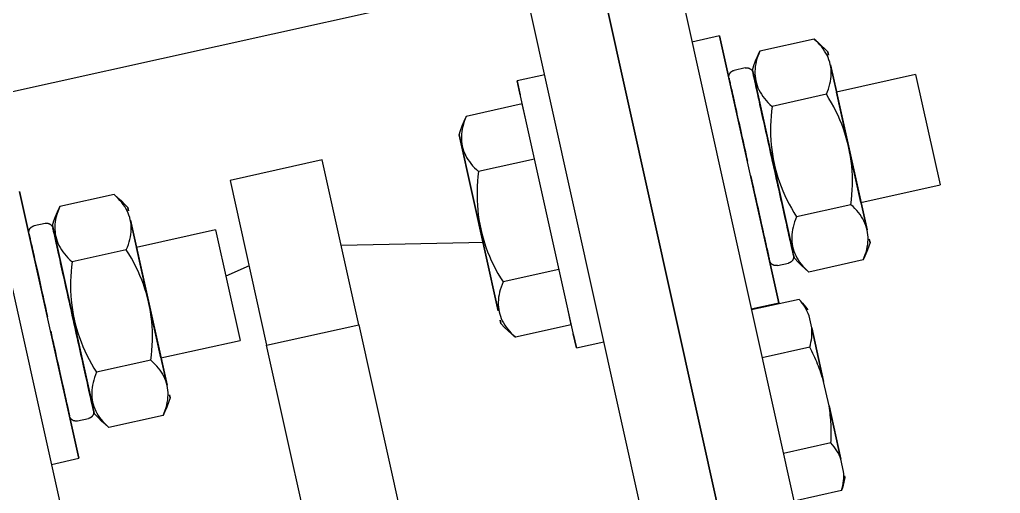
# Model space of a CAD drawing. Header units: millimetres. Extents: x -1534340 to 1713810, y -1348191 to 1114081.
# Drawn here: x 1303558.6 to 1303662.6, y -651431.5 to -651381.2 of the extents above; entities that cross this region are included whole.
import ezdxf

# ---------------------------------------------------------------- set-up
doc = ezdxf.new("R2010")
doc.units = ezdxf.units.MM
doc.header["$LTSCALE"] = 100
for name, color, linetype in [('ccu12-Manh', 8, 'Continuous'), ('KT-Kich thuoc', 9, 'Continuous'), ('SPE-MEP-Electric', 46, 'Continuous'), ('Xref_ST_MBDV Cot vach 30.7.2022$0$Xref_ST_MBDV Cot vach 30.7.2022|Xref_ST_MBDV Cot vach 30.7.2022|Xref_ST_MBDV Cot vach 30.7.2022|Xref_ST_MBDV Cot vach 30.7.2022|A-WALL-PATT', 251, 'Continuous')]:
    doc.layers.add(name, color=color, linetype=linetype)

# ---------------------------------------------------------------- blocks, each defined once
blk = doc.blocks.new('Xref_ST_MBDV Cot vach 30.7.2022$0$Tuong Vay01-flat-1')
at = {"layer": 'Xref_ST_MBDV Cot vach 30.7.2022$0$Xref_ST_MBDV Cot vach 30.7.2022|Xref_ST_MBDV Cot vach 30.7.2022|Xref_ST_MBDV Cot vach 30.7.2022|Xref_ST_MBDV Cot vach 30.7.2022|A-WALL-PATT'}
h = blk.add_hatch(dxfattribs=at)
h.set_pattern_fill('ACET-2D-VATLIEU04', color=256, scale=50, pattern_type=2)
h.set_pattern_definition([(50, (-11139561.84, -1407213.45), (-225.902474, 189.5546825), [37.5, -412.5]), (355, (-11139561.84, -1407213.45), (32.127212, 367.215716), [30, -330]), (100.4514, (-11139531.95, -1407216.06), (-341.231527, -62.944187), [31.870095, -350.571056]), (46.1842, (-11139561.84, -1407113.45), (-319.180497, 306.252097), [56.25, -618.75]), (96.6356, (-11139517.37, -1407120.34), (-516.995922, -60.144022), [47.805144, -525.8565]), (351.1842, (-11139561.84, -1407113.45), (84.740774, 546.39543), [45, -495]), (21, (-11139511.84, -1407138.45), (-105.680822, 275.3079534), [37.5, -412.5]), (326, (-11139511.84, -1407138.45), (206.128805, 305.59852), [30, -330]), (71.4514, (-11139486.97, -1407155.22), (-328.963765, 110.380101), [31.870095, -350.571056]), (37.5, (-11139561.84, -1407213.45), (-78.1345294, 101.8269012), [0, -326, 0, -335, 0, -331.25]), (7.5, (-11139561.84, -1407213.45), (-23.2793464, 176.824191), [0, -191, 0, -318.5, 0, -126.25]), (327.5, (-11139673.34, -1407213.45), (71.9444175, 112.9301145), [0, -125, 0, -390, 0, -517.5000003]), (317.5, (-11139723.34, -1407213.45), (158.0205496, 172.449169), [0, -162.5, 0, -259, 0, -367.5]), (45, (-11139561.84, -1407213.45), (-150.260191, 150.260191), []), (45, (-11139561.84, -1407152.2), (-150.260191, 150.260191), [])])
h.paths.add_polyline_path([(-82665.42, -118500.01), (-81837.42, -121132.03), (-80902.72, -123728.08), (-79862.88, -126283.84), (-78719.64, -128795.04), (-77474.9, -131257.52), (-76130.73, -133667.15), (-74689.38, -136019.95), (-73153.23, -138311.98), (-71524.86, -140539.43), (-69806.97, -142698.6), (-68002.42, -144785.88), (-66114.21, -146797.8), (-64145.5, -148731.01), (-62099.55, -150582.3), (-59979.78, -152348.57), (-57789.72, -154026.89), (-55533, -155614.47), (-53213.4, -157108.65), (-50834.77, -158506.95), (-48401.07, -159807.05), (-45916.36, -161006.78), (-43384.77, -162104.14), (-40810.51, -163097.3), (-38197.89, -163984.61), (-35551.23, -164764.6), (-32874.96, -165435.95), (-30173.53, -165997.57), (-27451.45, -166448.5), (-24701.85, -166789.32), (-4396.73, -168938.26), (36420.02, -167648.22), (41836.49, -160718.64), (12445.39, -24367.66), (8472.91, -9248.97), (-4718.71, -5521.4), (-10557.46, -9946.82), (-34021.19, -27848.25), (-39776.65, -32008.57), (-41248.86, -35293.77), (-45787.32, -38574.38), (-49368.49, -38942), (-57644.19, -44924.07), (-59844.65, -46601.45), (-61968.93, -48362.3), (-64019.6, -50208.35), (-65993.25, -52136.53), (-67886.59, -54143.62), (-69696.47, -56226.28), (-71419.87, -58381.05), (-73053.94, -60604.33), (-74595.93, -62892.43), (-76043.3, -65241.53), (-77393.62, -67647.73), (-78644.64, -70107.01), (-79794.3, -72615.29), (-80840.66, -75168.38), (-81782, -77762.03), (-82616.74, -80391.93), (-83343.48, -83053.69), (-83961.03, -85742.89), (-84468.35, -88455.04), (-84864.6, -91185.63), (-85149.11, -93930.12), (-85321.41, -96683.6), (-85381.3, -99529.51), (-85328.5, -102200.84), (-85163.21, -104955.39), (-84885.7, -107700.59), (-84496.43, -110432.19), (-83996.05, -113145.63), (-83385.37, -115836.4)], flags=16)
h.paths.add_polyline_path([(-83625.46, -118780.63), (-82785.21, -121451.59), (-81836.68, -124086.04), (-80781.46, -126679.6), (-79621.31, -129227.95), (-78358.15, -131726.85), (-76994.1, -134172.14), (-75531.43, -136559.73), (-73972.56, -138885.67), (-72320.1, -141146.07), (-70576.8, -143337.18), (-68745.55, -145455.33), (-66829.42, -147497.01), (-64831.58, -149458.82), (-62755.37, -151337.49), (-60604.25, -153129.89), (-58381.78, -154833.04), (-56091.69, -156444.1), (-53737.77, -157960.38), (-51323.96, -159379.37), (-48854.26, -160698.7), (-46332.79, -161916.18), (-43763.75, -163029.77), (-41151.42, -164037.62), (-38500.15, -164938.06), (-35814.34, -165729.58), (-33098.48, -166410.87), (-30357.09, -166980.79), (-27594.73, -167438.39), (-24815.99, -167782.83), (-4433.74, -169939.93), (36919.56, -168632.94), (42912.69, -160965.6), (13418.23, -24135.12), (9294.84, -8442.07), (-4925.94, -4423.69), (-11162.76, -9150.82), (-34617.48, -27045.38), (-40579.63, -31355.1), (-42051.84, -34640.3), (-46155.98, -37606.97), (-49737.15, -37974.59), (-58240.31, -44121.08), (-60467.12, -45818.54), (-62622.82, -47605.44), (-64703.82, -49478.79), (-66706.66, -51435.49), (-68628.01, -53472.27), (-70464.67, -55585.74), (-72213.56, -57772.38), (-73871.8, -60028.55), (-75436.6, -62350.49), (-76905.37, -64734.35), (-78275.67, -67176.14), (-79545.2, -69671.8), (-80711.86, -72217.17), (-81773.71, -74808.03), (-82728.97, -77440.05), (-83576.05, -80108.85), (-84313.55, -82809.98), (-84940.23, -85538.96), (-85455.06, -88291.23), (-85857.17, -91062.22), (-86145.89, -93847.3), (-86320.76, -96641.84), (-86381.51, -99528.87), (-86327.91, -102240.68), (-86160.19, -105035.66), (-85878.58, -107821.47), (-85483.55, -110593.48), (-84975.76, -113347.05), (-84356.06, -116077.62)])
blk = doc.blocks.new('A$C3D120D72')
for p, q in [((-462.44, 343.62), (-462.42, 2221.96)), ((-454.42, 2221.96), (-454.44, 343.62)), ((-454.42, 1931.96), (-454.42, 2031.96)), ((-446.42, 2031.96), (-446.42, 1931.96)), ((-386.42, 2031.96), (-386.42, 1931.96)), ((-421.42, 1964.06), (-421.42, 1999.86)), ((-411.42, 1999.86), (-411.42, 1964.06)), ((-467.59, 1992.35), (-462.42, 1992.35)), ((-468.24, 1990.89), (-468.24, 1991.05)), ((-468.24, 1991.05), (-468.24, 1990.89)), ((-468.24, 1990.41), (-468.24, 1989.09)), ((-468.24, 1989.09), (-468.24, 1983.28)), ((-468.24, 1983.28), (-468.24, 1989.09)), ((-467.59, 1987.15), (-462.42, 1987.15)), ((-468.24, 1983.28), (-468.24, 1980.64)), ((-468.24, 1980.64), (-468.24, 1974.82)), ((-468.24, 1974.82), (-468.24, 1980.64)), ((-467.59, 1976.76), (-462.42, 1976.76)), ((-468.24, 1974.82), (-468.24, 1973.5)), ((-467.59, 1971.57), (-462.42, 1971.57)), ((-462.42, 1971.46), (-465.42, 1971.46)), ((-465.42, 1967.21), (-465.42, 1971.46)), ((-465.42, 1971.46), (-465.42, 1942.46)), ((-462.42, 1971.46), (-465.42, 1971.46)), ((-465.42, 1967.21), (-465.42, 1971.46)), ((-465.42, 1971.46), (-465.42, 1967.21)), ((-443.42, 1971.46), (-446.42, 1971.46)), ((-443.42, 1971.46), (-446.42, 1971.46)), ((-443.42, 1969.93), (-443.42, 1971.46)), ((-443.42, 1971.46), (-443.42, 1942.46)), ((-443.42, 1969.93), (-443.42, 1971.46)), ((-443.42, 1971.46), (-443.42, 1969.93)), ((-386.42, 1971.46), (-389.39, 1971.46)), ((-389.39, 1967.21), (-389.39, 1971.46)), ((-389.39, 1971.46), (-389.39, 1942.46)), ((-386.42, 1971.46), (-389.39, 1971.46)), ((-389.39, 1967.21), (-389.39, 1971.46)), ((-389.39, 1971.46), (-389.39, 1967.21)), ((-475.13, 1968.96), (-469.23, 1968.96)), ((-443.42, 1968.96), (-437.35, 1968.96)), ((-443.42, 1968.96), (-443.42, 1967.21)), ((-399.09, 1968.95), (-393.2, 1968.95)), ((-476.24, 1967.31), (-475.98, 1967.75)), ((-400.21, 1967.31), (-399.94, 1967.75)), ((-476.24, 1966.95), (-476.24, 1967.31)), ((-476.24, 1967.31), (-476.24, 1966.95)), ((-476.24, 1966.95), (-476.24, 1967.31)), ((-476.24, 1967.31), (-476.24, 1966.95)), ((-468.08, 1967.25), (-468.04, 1967.16)), ((-468.04, 1967.16), (-468.04, 1966.82)), ((-468.04, 1966.82), (-468.04, 1967.16)), ((-468.04, 1967.16), (-468.04, 1966.82)), ((-468.04, 1966.82), (-468.04, 1967.16)), ((-466.12, 1967.56), (-467.34, 1967.56)), ((-436.2, 1967.24), (-436.17, 1967.19)), ((-436.17, 1967.19), (-436.17, 1966.85)), ((-436.17, 1966.85), (-436.17, 1967.19)), ((-436.17, 1967.19), (-436.17, 1966.85)), ((-436.17, 1966.85), (-436.17, 1967.19)), ((-400.21, 1966.95), (-400.21, 1967.31)), ((-400.21, 1967.31), (-400.21, 1966.95)), ((-400.21, 1966.95), (-400.21, 1967.31)), ((-400.21, 1967.31), (-400.21, 1966.95)), ((-392.05, 1967.24), (-392, 1967.16)), ((-392, 1967.16), (-392, 1966.82)), ((-392, 1966.82), (-392, 1967.16)), ((-392, 1967.16), (-392, 1966.82)), ((-392, 1966.82), (-392, 1967.16)), ((-390.09, 1967.56), (-391.31, 1967.56)), ((-476.24, 1948), (-476.24, 1965.92)), ((-476.24, 1965.92), (-476.24, 1963.01)), ((-476.24, 1963.01), (-476.24, 1965.92)), ((-476.24, 1965.92), (-476.24, 1963.01)), ((-468.04, 1965.8), (-468.04, 1946.75)), ((-468.04, 1946.75), (-468.04, 1965.8)), ((-468.04, 1965.8), (-468.04, 1946.75)), ((-468.04, 1946.75), (-468.04, 1965.8)), ((-436.17, 1965.82), (-436.17, 1946.72)), ((-436.17, 1946.72), (-436.17, 1965.82)), ((-436.17, 1965.82), (-436.17, 1946.72)), ((-436.17, 1946.72), (-436.17, 1965.82)), ((-400.21, 1948), (-400.21, 1965.92)), ((-400.21, 1965.92), (-400.21, 1963.01)), ((-400.21, 1963.01), (-400.21, 1965.92)), ((-400.21, 1965.92), (-400.21, 1963.01)), ((-392, 1965.8), (-392, 1946.75)), ((-392, 1946.75), (-392, 1965.8)), ((-392, 1965.8), (-392, 1946.75)), ((-392, 1946.75), (-392, 1965.8)), ((-421.42, 1964.06), (-421.42, 1946.16)), ((-411.42, 1964.06), (-421.42, 1964.06)), ((-411.42, 1946.16), (-411.42, 1964.06)), ((-476.22, 1962.96), (-484.82, 1962.96)), ((-484.82, 1950.96), (-484.82, 1962.96)), ((-476.22, 1962.96), (-476.22, 1950.96)), ((-475.13, 1962.96), (-469.23, 1962.96)), ((-443.42, 1962.96), (-437.35, 1962.96)), ((-400.19, 1962.96), (-408.79, 1962.96)), ((-408.79, 1950.96), (-408.79, 1962.96)), ((-400.19, 1962.96), (-400.19, 1950.96)), ((-399.09, 1962.96), (-393.2, 1962.96)), ((-436.37, 1958.45), (-421.42, 1955.46)), ((-411.42, 1955.46), (-408.79, 1955.98)), ((-484.82, 1950.96), (-476.22, 1950.96)), ((-475.13, 1950.96), (-469.23, 1950.96)), ((-443.42, 1950.96), (-437.35, 1950.96)), ((-408.79, 1950.96), (-400.19, 1950.96)), ((-399.09, 1950.96), (-393.2, 1950.96)), ((-476.24, 1950.91), (-476.24, 1948)), ((-476.24, 1948), (-476.24, 1950.91)), ((-476.24, 1950.91), (-476.24, 1948)), ((-400.21, 1950.91), (-400.21, 1948)), ((-400.21, 1948), (-400.21, 1950.91)), ((-400.21, 1950.91), (-400.21, 1948)), ((-476.24, 1946.61), (-476.24, 1946.96)), ((-476.24, 1946.96), (-476.24, 1946.61)), ((-476.24, 1946.61), (-476.24, 1946.96)), ((-476.24, 1946.96), (-476.24, 1946.61)), ((-400.21, 1946.61), (-400.21, 1946.96)), ((-400.21, 1946.96), (-400.21, 1946.61)), ((-400.21, 1946.61), (-400.21, 1946.96)), ((-400.21, 1946.96), (-400.21, 1946.61)), ((-468.04, 1946.75), (-468.3, 1946.31)), ((-467.34, 1946.36), (-466.12, 1946.36)), ((-465.42, 1942.46), (-465.42, 1946.7)), ((-465.42, 1942.46), (-465.42, 1946.7)), ((-465.42, 1946.7), (-465.42, 1942.46)), ((-443.42, 1946.7), (-443.42, 1944.96)), ((-436.17, 1946.72), (-436.43, 1946.28)), ((-421.42, 1946.16), (-411.42, 1946.16)), ((-392, 1946.75), (-392.26, 1946.3)), ((-391.31, 1946.36), (-390.09, 1946.36)), ((-389.39, 1942.46), (-389.39, 1946.7)), ((-389.39, 1942.46), (-389.39, 1946.7)), ((-389.39, 1946.7), (-389.39, 1942.46)), ((-475.13, 1944.96), (-469.23, 1944.96)), ((-443.42, 1944.96), (-437.35, 1944.96)), ((-399.09, 1944.96), (-393.2, 1944.96)), ((-443.42, 1942.46), (-443.42, 1943.98)), ((-443.42, 1942.46), (-443.42, 1943.98)), ((-443.42, 1943.98), (-443.42, 1942.46)), ((-465.42, 1942.46), (-462.42, 1942.46)), ((-465.42, 1942.46), (-462.42, 1942.46)), ((-446.42, 1942.46), (-443.42, 1942.46)), ((-446.42, 1942.46), (-443.42, 1942.46)), ((-386.42, 1931.96), (-446.42, 1931.96))]:
    blk.add_line(p, q)
at = {"flags": 128}
for points in [[(-468.24, 1991.05), (-468.03, 1991.52), (-467.79, 1991.98), (-467.59, 1992.35)], [(-467.59, 1971.57), (-467.84, 1972.02), (-468.07, 1972.48), (-468.24, 1972.86)], [(-476.24, 1967.31), (-475.98, 1967.75), (-475.7, 1968.18), (-475.4, 1968.6), (-475.13, 1968.96)], [(-469.23, 1968.96), (-468.92, 1968.55), (-468.62, 1968.12), (-468.34, 1967.69), (-468.08, 1967.25), (-468.04, 1967.16)], [(-437.35, 1968.96), (-437.04, 1968.55), (-436.74, 1968.12), (-436.46, 1967.69), (-436.2, 1967.24), (-436.17, 1967.19)], [(-400.21, 1967.31), (-399.94, 1967.75), (-399.66, 1968.18), (-399.36, 1968.6), (-399.09, 1968.95)], [(-393.2, 1968.95), (-392.89, 1968.54), (-392.59, 1968.12), (-392.31, 1967.69), (-392.05, 1967.24), (-392, 1967.16)], [(-468.02, 1966.88), (-468.02, 1966.9), (-468.02, 1966.93), (-468.02, 1966.96), (-468.02, 1966.98), (-468.01, 1967.01), (-468, 1967.04), (-468, 1967.06), (-467.99, 1967.09), (-467.98, 1967.12), (-467.97, 1967.14), (-467.96, 1967.17), (-467.95, 1967.19), (-467.93, 1967.21), (-467.92, 1967.24), (-467.91, 1967.26), (-467.89, 1967.28), (-467.87, 1967.3), (-467.86, 1967.33), (-467.84, 1967.35), (-467.82, 1967.37), (-467.8, 1967.38), (-467.78, 1967.4), (-467.76, 1967.42), (-467.73, 1967.43), (-467.71, 1967.45), (-467.69, 1967.46), (-467.66, 1967.48), (-467.64, 1967.49), (-467.61, 1967.5), (-467.59, 1967.51), (-467.56, 1967.52), (-467.54, 1967.53), (-467.51, 1967.54), (-467.48, 1967.54), (-467.46, 1967.55), (-467.43, 1967.55), (-467.4, 1967.56), (-467.38, 1967.56), (-467.35, 1967.56), (-467.34, 1967.56)], [(-468.02, 1966.96), (-468.02, 1966.98), (-468.01, 1967.01), (-468, 1967.04), (-468, 1967.06), (-467.99, 1967.09), (-467.98, 1967.12), (-467.97, 1967.14), (-467.96, 1967.17), (-467.95, 1967.19), (-467.93, 1967.21), (-467.92, 1967.24), (-467.91, 1967.26), (-467.89, 1967.28), (-467.87, 1967.3), (-467.86, 1967.33), (-467.84, 1967.35), (-467.82, 1967.37), (-467.8, 1967.38), (-467.78, 1967.4), (-467.76, 1967.42), (-467.73, 1967.43), (-467.71, 1967.45), (-467.69, 1967.46), (-467.66, 1967.48), (-467.64, 1967.49), (-467.61, 1967.5), (-467.59, 1967.51), (-467.56, 1967.52), (-467.54, 1967.53), (-467.51, 1967.54), (-467.48, 1967.54), (-467.46, 1967.55), (-467.43, 1967.55), (-467.4, 1967.56)], [(-468.02, 1966.88), (-468.02, 1966.87), (-468.02, 1966.84), (-468.02, 1966.8), (-468.02, 1966.75), (-468.02, 1966.68), (-468.02, 1966.59), (-468.02, 1966.49), (-468.02, 1966.37), (-468.02, 1966.24), (-468.02, 1966.09), (-468.02, 1965.93), (-468.02, 1965.76), (-468.02, 1965.56), (-468.02, 1965.36), (-468.02, 1965.14), (-468.02, 1964.91), (-468.02, 1964.67), (-468.02, 1964.41), (-468.02, 1964.15), (-468.02, 1963.87), (-468.02, 1963.58), (-468.02, 1963.28), (-468.02, 1962.97), (-468.02, 1962.65), (-468.02, 1962.32), (-468.02, 1961.98), (-468.02, 1961.63), (-468.02, 1961.28), (-468.02, 1960.92), (-468.02, 1960.55), (-468.02, 1960.18), (-468.02, 1959.8), (-468.02, 1959.42), (-468.02, 1959.03), (-468.02, 1958.64), (-468.02, 1958.25), (-468.02, 1957.86), (-468.02, 1957.46), (-468.02, 1957.07), (-468.02, 1956.67), (-468.02, 1956.27), (-468.02, 1955.88), (-468.02, 1955.48), (-468.02, 1955.09), (-468.02, 1954.7), (-468.02, 1954.32), (-468.02, 1953.94), (-468.02, 1953.56), (-468.02, 1953.19), (-468.02, 1952.83), (-468.02, 1952.47), (-468.02, 1952.12), (-468.02, 1951.78), (-468.02, 1951.45), (-468.02, 1951.12), (-468.02, 1950.81), (-468.02, 1950.5), (-468.02, 1950.2), (-468.02, 1949.92), (-468.02, 1949.64), (-468.02, 1949.38), (-468.02, 1949.13), (-468.02, 1948.9), (-468.02, 1948.67), (-468.02, 1948.46), (-468.02, 1948.26), (-468.02, 1948.08), (-468.02, 1947.91), (-468.02, 1947.75), (-468.02, 1947.61), (-468.02, 1947.49), (-468.02, 1947.38), (-468.02, 1947.28), (-468.02, 1947.2), (-468.02, 1947.14), (-468.02, 1947.09), (-468.02, 1947.06), (-468.02, 1947.04)], [(-468.02, 1958.82), (-468.02, 1959.21), (-468.02, 1959.6), (-468.02, 1959.98), (-468.02, 1960.35), (-468.02, 1960.72), (-468.02, 1961.09), (-468.02, 1961.44), (-468.02, 1961.79), (-468.02, 1962.14), (-468.02, 1962.47), (-468.02, 1962.79), (-468.02, 1963.11), (-468.02, 1963.42), (-468.02, 1963.71), (-468.02, 1964), (-468.02, 1964.27), (-468.02, 1964.53), (-468.02, 1964.78), (-468.02, 1965.02), (-468.02, 1965.25), (-468.02, 1965.46), (-468.02, 1965.65), (-468.02, 1965.84), (-468.02, 1966.01), (-468.02, 1966.16), (-468.02, 1966.3), (-468.02, 1966.43), (-468.02, 1966.54), (-468.02, 1966.63), (-468.02, 1966.71), (-468.02, 1966.78), (-468.02, 1966.82), (-468.02, 1966.86), (-468.02, 1966.87)], [(-466.12, 1967.56), (-466.09, 1967.56), (-466.07, 1967.56), (-466.04, 1967.55), (-466.01, 1967.55), (-465.98, 1967.54), (-465.96, 1967.54), (-465.93, 1967.53), (-465.9, 1967.52), (-465.88, 1967.51), (-465.85, 1967.5), (-465.83, 1967.49), (-465.8, 1967.48), (-465.78, 1967.47), (-465.75, 1967.45), (-465.73, 1967.44), (-465.71, 1967.42), (-465.68, 1967.4), (-465.66, 1967.38), (-465.64, 1967.37), (-465.62, 1967.35), (-465.6, 1967.33), (-465.58, 1967.3), (-465.57, 1967.28), (-465.55, 1967.26), (-465.54, 1967.24), (-465.52, 1967.21), (-465.51, 1967.19), (-465.49, 1967.16), (-465.48, 1967.14), (-465.47, 1967.11), (-465.46, 1967.09), (-465.45, 1967.06), (-465.45, 1967.03), (-465.44, 1967.01), (-465.43, 1966.98), (-465.43, 1966.95), (-465.43, 1966.92), (-465.43, 1966.9), (-465.42, 1966.87)], [(-465.88, 1967.51), (-465.85, 1967.5), (-465.83, 1967.49), (-465.8, 1967.48), (-465.78, 1967.47), (-465.75, 1967.45), (-465.73, 1967.44), (-465.71, 1967.42), (-465.68, 1967.4), (-465.66, 1967.38), (-465.64, 1967.37), (-465.62, 1967.35), (-465.6, 1967.33), (-465.58, 1967.3), (-465.57, 1967.28), (-465.55, 1967.26), (-465.54, 1967.24), (-465.52, 1967.21), (-465.51, 1967.19), (-465.49, 1967.16), (-465.48, 1967.14)], [(-465.42, 1957.64), (-465.42, 1958.04), (-465.42, 1958.43), (-465.42, 1958.82), (-465.42, 1959.21), (-465.42, 1959.59), (-465.42, 1959.97), (-465.42, 1960.35), (-465.42, 1960.72), (-465.42, 1961.08), (-465.42, 1961.44), (-465.42, 1961.78), (-465.42, 1962.13), (-465.42, 1962.46), (-465.42, 1962.79), (-465.42, 1963.1), (-465.42, 1963.41), (-465.42, 1963.7), (-465.42, 1963.99), (-465.42, 1964.26), (-465.42, 1964.52), (-465.42, 1964.77), (-465.42, 1965.01), (-465.42, 1965.23), (-465.42, 1965.44), (-465.42, 1965.64), (-465.42, 1965.82), (-465.42, 1965.99), (-465.42, 1966.15), (-465.42, 1966.29), (-465.42, 1966.41), (-465.42, 1966.52), (-465.42, 1966.62), (-465.42, 1966.7), (-465.42, 1966.76), (-465.42, 1966.81), (-465.42, 1966.84), (-465.42, 1966.86)], [(-391.99, 1966.88), (-391.99, 1966.9), (-391.99, 1966.93), (-391.99, 1966.96), (-391.98, 1966.98), (-391.98, 1967.01), (-391.97, 1967.04), (-391.96, 1967.06), (-391.96, 1967.09), (-391.95, 1967.12), (-391.94, 1967.14), (-391.93, 1967.17), (-391.91, 1967.19), (-391.9, 1967.21), (-391.89, 1967.24), (-391.87, 1967.26), (-391.86, 1967.28), (-391.84, 1967.3), (-391.82, 1967.33), (-391.8, 1967.35), (-391.78, 1967.36), (-391.76, 1967.38), (-391.74, 1967.4), (-391.72, 1967.42), (-391.7, 1967.43), (-391.68, 1967.45), (-391.65, 1967.46), (-391.63, 1967.48), (-391.61, 1967.49), (-391.58, 1967.5), (-391.56, 1967.51), (-391.53, 1967.52), (-391.5, 1967.53), (-391.48, 1967.54), (-391.45, 1967.54), (-391.42, 1967.55), (-391.4, 1967.55), (-391.37, 1967.55), (-391.34, 1967.56), (-391.32, 1967.56), (-391.31, 1967.56)], [(-391.99, 1966.96), (-391.98, 1966.98), (-391.98, 1967.01), (-391.97, 1967.04), (-391.96, 1967.06), (-391.96, 1967.09), (-391.95, 1967.12), (-391.94, 1967.14), (-391.93, 1967.17), (-391.91, 1967.19), (-391.9, 1967.21), (-391.89, 1967.24), (-391.87, 1967.26), (-391.86, 1967.28), (-391.84, 1967.3), (-391.82, 1967.33), (-391.8, 1967.35), (-391.78, 1967.36), (-391.76, 1967.38), (-391.74, 1967.4), (-391.72, 1967.42), (-391.7, 1967.43), (-391.68, 1967.45), (-391.65, 1967.46), (-391.63, 1967.48), (-391.61, 1967.49), (-391.58, 1967.5), (-391.56, 1967.51), (-391.53, 1967.52), (-391.5, 1967.53), (-391.48, 1967.54), (-391.45, 1967.54), (-391.42, 1967.55), (-391.4, 1967.55), (-391.37, 1967.55)], [(-391.99, 1966.88), (-391.99, 1966.87), (-391.99, 1966.84), (-391.99, 1966.8), (-391.99, 1966.75), (-391.99, 1966.68), (-391.99, 1966.59), (-391.99, 1966.49), (-391.99, 1966.37), (-391.99, 1966.24), (-391.99, 1966.09), (-391.99, 1965.93), (-391.99, 1965.75), (-391.99, 1965.56), (-391.99, 1965.36), (-391.99, 1965.14), (-391.99, 1964.91), (-391.99, 1964.67), (-391.99, 1964.41), (-391.99, 1964.15), (-391.99, 1963.87), (-391.99, 1963.58), (-391.99, 1963.28), (-391.99, 1962.97), (-391.99, 1962.65), (-391.99, 1962.32), (-391.99, 1961.98), (-391.99, 1961.63), (-391.99, 1961.28), (-391.99, 1960.92), (-391.99, 1960.55), (-391.99, 1960.18), (-391.99, 1959.8), (-391.99, 1959.42), (-391.99, 1959.03), (-391.99, 1958.64), (-391.99, 1958.25), (-391.99, 1957.86), (-391.99, 1957.46), (-391.99, 1957.06), (-391.99, 1956.67), (-391.99, 1956.27), (-391.99, 1955.88), (-391.99, 1955.48), (-391.99, 1955.09), (-391.99, 1954.7), (-391.99, 1954.32), (-391.99, 1953.94), (-391.99, 1953.56), (-391.99, 1953.19), (-391.99, 1952.83), (-391.99, 1952.47), (-391.99, 1952.12), (-391.99, 1951.78), (-391.99, 1951.45), (-391.99, 1951.12), (-391.99, 1950.8), (-391.99, 1950.5), (-391.99, 1950.2), (-391.99, 1949.92), (-391.99, 1949.64), (-391.99, 1949.38), (-391.99, 1949.13), (-391.99, 1948.89), (-391.99, 1948.67), (-391.99, 1948.46), (-391.99, 1948.26), (-391.99, 1948.08), (-391.99, 1947.91), (-391.99, 1947.75), (-391.99, 1947.61), (-391.99, 1947.49), (-391.99, 1947.38), (-391.99, 1947.28), (-391.99, 1947.2), (-391.99, 1947.14), (-391.99, 1947.09), (-391.99, 1947.06), (-391.99, 1947.04)], [(-391.99, 1958.82), (-391.99, 1959.21), (-391.99, 1959.6), (-391.99, 1959.98), (-391.99, 1960.35), (-391.99, 1960.72), (-391.99, 1961.08), (-391.99, 1961.44), (-391.99, 1961.79), (-391.99, 1962.13), (-391.99, 1962.47), (-391.99, 1962.79), (-391.99, 1963.11), (-391.99, 1963.42), (-391.99, 1963.71), (-391.99, 1964), (-391.99, 1964.27), (-391.99, 1964.53), (-391.99, 1964.78), (-391.99, 1965.02), (-391.99, 1965.24), (-391.99, 1965.46), (-391.99, 1965.65), (-391.99, 1965.84), (-391.99, 1966.01), (-391.99, 1966.16), (-391.99, 1966.3), (-391.99, 1966.43), (-391.99, 1966.54), (-391.99, 1966.63), (-391.99, 1966.71), (-391.99, 1966.78), (-391.99, 1966.82), (-391.99, 1966.86), (-391.99, 1966.87)], [(-390.09, 1967.56), (-390.06, 1967.56), (-390.03, 1967.56), (-390.01, 1967.55), (-389.98, 1967.55), (-389.95, 1967.54), (-389.92, 1967.54), (-389.9, 1967.53), (-389.87, 1967.52), (-389.84, 1967.51), (-389.82, 1967.5), (-389.79, 1967.49), (-389.77, 1967.48), (-389.74, 1967.47), (-389.72, 1967.45), (-389.7, 1967.44), (-389.67, 1967.42), (-389.65, 1967.4), (-389.63, 1967.38), (-389.61, 1967.37), (-389.59, 1967.35), (-389.57, 1967.33), (-389.55, 1967.3), (-389.53, 1967.28), (-389.52, 1967.26), (-389.5, 1967.24), (-389.49, 1967.21), (-389.47, 1967.19), (-389.46, 1967.16), (-389.45, 1967.14), (-389.44, 1967.11), (-389.43, 1967.09), (-389.42, 1967.06), (-389.41, 1967.03), (-389.41, 1967.01), (-389.4, 1966.98), (-389.4, 1966.95), (-389.39, 1966.92), (-389.39, 1966.89), (-389.39, 1966.87)], [(-389.84, 1967.51), (-389.82, 1967.5), (-389.79, 1967.49), (-389.77, 1967.48), (-389.74, 1967.47), (-389.72, 1967.45), (-389.7, 1967.44), (-389.67, 1967.42), (-389.65, 1967.4), (-389.63, 1967.38), (-389.61, 1967.37), (-389.59, 1967.35), (-389.57, 1967.33), (-389.55, 1967.3), (-389.53, 1967.28), (-389.52, 1967.26), (-389.5, 1967.24), (-389.49, 1967.21), (-389.47, 1967.19), (-389.46, 1967.16), (-389.45, 1967.14)], [(-389.39, 1957.64), (-389.39, 1958.04), (-389.39, 1958.43), (-389.39, 1958.82), (-389.39, 1959.21), (-389.39, 1959.59), (-389.39, 1959.97), (-389.39, 1960.35), (-389.39, 1960.71), (-389.39, 1961.08), (-389.39, 1961.43), (-389.39, 1961.78), (-389.39, 1962.13), (-389.39, 1962.46), (-389.39, 1962.78), (-389.39, 1963.1), (-389.39, 1963.41), (-389.39, 1963.7), (-389.39, 1963.99), (-389.39, 1964.26), (-389.39, 1964.52), (-389.39, 1964.77), (-389.39, 1965.01), (-389.39, 1965.23), (-389.39, 1965.44), (-389.39, 1965.64), (-389.39, 1965.82), (-389.39, 1965.99), (-389.39, 1966.15), (-389.39, 1966.29), (-389.39, 1966.41), (-389.39, 1966.52), (-389.39, 1966.62), (-389.39, 1966.7), (-389.39, 1966.76), (-389.39, 1966.81), (-389.39, 1966.84), (-389.39, 1966.86)], [(-468.02, 1965.93), (-468.02, 1965.76), (-468.02, 1965.56), (-468.02, 1965.36), (-468.02, 1965.14), (-468.02, 1964.91), (-468.02, 1964.67), (-468.02, 1964.41), (-468.02, 1964.15), (-468.02, 1963.87), (-468.02, 1963.58), (-468.02, 1963.28), (-468.02, 1962.97), (-468.02, 1962.65), (-468.02, 1962.32), (-468.02, 1961.98), (-468.02, 1961.63), (-468.02, 1961.28), (-468.02, 1960.92), (-468.02, 1960.55), (-468.02, 1960.18), (-468.02, 1959.8), (-468.02, 1959.42), (-468.02, 1959.03)], [(-468.02, 1958.82), (-468.02, 1959.21), (-468.02, 1959.6), (-468.02, 1959.98), (-468.02, 1960.35), (-468.02, 1960.72), (-468.02, 1961.09), (-468.02, 1961.44), (-468.02, 1961.79), (-468.02, 1962.14), (-468.02, 1962.47), (-468.02, 1962.79), (-468.02, 1963.11), (-468.02, 1963.42), (-468.02, 1963.71), (-468.02, 1964), (-468.02, 1964.27), (-468.02, 1964.53), (-468.02, 1964.78), (-468.02, 1965.02), (-468.02, 1965.25), (-468.02, 1965.46), (-468.02, 1965.65), (-468.02, 1965.84)], [(-391.99, 1965.93), (-391.99, 1965.75), (-391.99, 1965.56), (-391.99, 1965.36), (-391.99, 1965.14), (-391.99, 1964.91), (-391.99, 1964.67), (-391.99, 1964.41), (-391.99, 1964.15), (-391.99, 1963.87), (-391.99, 1963.58), (-391.99, 1963.28), (-391.99, 1962.97), (-391.99, 1962.65), (-391.99, 1962.32), (-391.99, 1961.98), (-391.99, 1961.63), (-391.99, 1961.28), (-391.99, 1960.92), (-391.99, 1960.55), (-391.99, 1960.18), (-391.99, 1959.8), (-391.99, 1959.42), (-391.99, 1959.03)], [(-391.99, 1958.82), (-391.99, 1959.21), (-391.99, 1959.6), (-391.99, 1959.98), (-391.99, 1960.35), (-391.99, 1960.72), (-391.99, 1961.08), (-391.99, 1961.44), (-391.99, 1961.79), (-391.99, 1962.13), (-391.99, 1962.47), (-391.99, 1962.79), (-391.99, 1963.11), (-391.99, 1963.42), (-391.99, 1963.71), (-391.99, 1964), (-391.99, 1964.27), (-391.99, 1964.53), (-391.99, 1964.78), (-391.99, 1965.02), (-391.99, 1965.24), (-391.99, 1965.46), (-391.99, 1965.65), (-391.99, 1965.84)], [(-468.02, 1955.88), (-468.02, 1955.48), (-468.02, 1955.09), (-468.02, 1954.7), (-468.02, 1954.32), (-468.02, 1953.94), (-468.02, 1953.56), (-468.02, 1953.19), (-468.02, 1952.83), (-468.02, 1952.47), (-468.02, 1952.12), (-468.02, 1951.78), (-468.02, 1951.45), (-468.02, 1951.12), (-468.02, 1950.81), (-468.02, 1950.5), (-468.02, 1950.2), (-468.02, 1949.92), (-468.02, 1949.64), (-468.02, 1949.38), (-468.02, 1949.13), (-468.02, 1948.9)], [(-468.02, 1949), (-468.02, 1949.25), (-468.02, 1949.5), (-468.02, 1949.77), (-468.02, 1950.05), (-468.02, 1950.34), (-468.02, 1950.64), (-468.02, 1950.95), (-468.02, 1951.27), (-468.02, 1951.6), (-468.02, 1951.94), (-468.02, 1952.28), (-468.02, 1952.64), (-468.02, 1953), (-468.02, 1953.36), (-468.02, 1953.74), (-468.02, 1954.11), (-468.02, 1954.5), (-468.02, 1954.88), (-468.02, 1955.27), (-468.02, 1955.66)], [(-468.02, 1949), (-468.02, 1949.25), (-468.02, 1949.5), (-468.02, 1949.77), (-468.02, 1950.05), (-468.02, 1950.34), (-468.02, 1950.64), (-468.02, 1950.95), (-468.02, 1951.27), (-468.02, 1951.6), (-468.02, 1951.94), (-468.02, 1952.28), (-468.02, 1952.64), (-468.02, 1953), (-468.02, 1953.36), (-468.02, 1953.74), (-468.02, 1954.11), (-468.02, 1954.5), (-468.02, 1954.88), (-468.02, 1955.27), (-468.02, 1955.66)], [(-465.42, 1947.06), (-465.42, 1947.09), (-465.42, 1947.13), (-465.42, 1947.18), (-465.42, 1947.25), (-465.42, 1947.34), (-465.42, 1947.44), (-465.42, 1947.56), (-465.42, 1947.69), (-465.42, 1947.84), (-465.42, 1948), (-465.42, 1948.18), (-465.42, 1948.36), (-465.42, 1948.57), (-465.42, 1948.79), (-465.42, 1949.02), (-465.42, 1949.26), (-465.42, 1949.51), (-465.42, 1949.78), (-465.42, 1950.06), (-465.42, 1950.35), (-465.42, 1950.65), (-465.42, 1950.96), (-465.42, 1951.28), (-465.42, 1951.61), (-465.42, 1951.95), (-465.42, 1952.29), (-465.42, 1952.64), (-465.42, 1953), (-465.42, 1953.37), (-465.42, 1953.74), (-465.42, 1954.12), (-465.42, 1954.5), (-465.42, 1954.89), (-465.42, 1955.27), (-465.42, 1955.67), (-465.42, 1956.06)], [(-391.99, 1955.88), (-391.99, 1955.48), (-391.99, 1955.09), (-391.99, 1954.7), (-391.99, 1954.32), (-391.99, 1953.94), (-391.99, 1953.56), (-391.99, 1953.19), (-391.99, 1952.83), (-391.99, 1952.47), (-391.99, 1952.12), (-391.99, 1951.78), (-391.99, 1951.45), (-391.99, 1951.12), (-391.99, 1950.8), (-391.99, 1950.5), (-391.99, 1950.2), (-391.99, 1949.92), (-391.99, 1949.64), (-391.99, 1949.38), (-391.99, 1949.13), (-391.99, 1948.89)], [(-391.99, 1949), (-391.99, 1949.25), (-391.99, 1949.5), (-391.99, 1949.77), (-391.99, 1950.05), (-391.99, 1950.34), (-391.99, 1950.64), (-391.99, 1950.95), (-391.99, 1951.27), (-391.99, 1951.6), (-391.99, 1951.94), (-391.99, 1952.28), (-391.99, 1952.64), (-391.99, 1953), (-391.99, 1953.36), (-391.99, 1953.74), (-391.99, 1954.11), (-391.99, 1954.5), (-391.99, 1954.88), (-391.99, 1955.27), (-391.99, 1955.66)], [(-391.99, 1949), (-391.99, 1949.25), (-391.99, 1949.5), (-391.99, 1949.77), (-391.99, 1950.05), (-391.99, 1950.34), (-391.99, 1950.64), (-391.99, 1950.95), (-391.99, 1951.27), (-391.99, 1951.6), (-391.99, 1951.94), (-391.99, 1952.28), (-391.99, 1952.64), (-391.99, 1953), (-391.99, 1953.36), (-391.99, 1953.74), (-391.99, 1954.11), (-391.99, 1954.5), (-391.99, 1954.88), (-391.99, 1955.27), (-391.99, 1955.66)], [(-389.39, 1947.06), (-389.39, 1947.09), (-389.39, 1947.13), (-389.39, 1947.18), (-389.39, 1947.25), (-389.39, 1947.34), (-389.39, 1947.44), (-389.39, 1947.56), (-389.39, 1947.69), (-389.39, 1947.84), (-389.39, 1948), (-389.39, 1948.17), (-389.39, 1948.36), (-389.39, 1948.57), (-389.39, 1948.79), (-389.39, 1949.02), (-389.39, 1949.26), (-389.39, 1949.51), (-389.39, 1949.78), (-389.39, 1950.06), (-389.39, 1950.35), (-389.39, 1950.65), (-389.39, 1950.96), (-389.39, 1951.28), (-389.39, 1951.61), (-389.39, 1951.94), (-389.39, 1952.29), (-389.39, 1952.64), (-389.39, 1953), (-389.39, 1953.37), (-389.39, 1953.74), (-389.39, 1954.12), (-389.39, 1954.5), (-389.39, 1954.89), (-389.39, 1955.27), (-389.39, 1955.67), (-389.39, 1956.06)], [(-468.02, 1947.04), (-468.02, 1947.05), (-468.02, 1947.07), (-468.02, 1947.11), (-468.02, 1947.17), (-468.02, 1947.24), (-468.02, 1947.32), (-468.02, 1947.43), (-468.02, 1947.54), (-468.02, 1947.68), (-468.02, 1947.82), (-468.02, 1947.98)], [(-468.02, 1947.91), (-468.02, 1947.75), (-468.02, 1947.61), (-468.02, 1947.49), (-468.02, 1947.38), (-468.02, 1947.28), (-468.02, 1947.2), (-468.02, 1947.14), (-468.02, 1947.09), (-468.02, 1947.06), (-468.02, 1947.04)], [(-468.02, 1947.04), (-468.02, 1947.05), (-468.02, 1947.07), (-468.02, 1947.11), (-468.02, 1947.17), (-468.02, 1947.24), (-468.02, 1947.32), (-468.02, 1947.43), (-468.02, 1947.54), (-468.02, 1947.68), (-468.02, 1947.82)], [(-391.99, 1947.04), (-391.99, 1947.05), (-391.99, 1947.07), (-391.99, 1947.11), (-391.99, 1947.17), (-391.99, 1947.24), (-391.99, 1947.32), (-391.99, 1947.43), (-391.99, 1947.54), (-391.99, 1947.68), (-391.99, 1947.82), (-391.99, 1947.98)], [(-391.99, 1947.91), (-391.99, 1947.75), (-391.99, 1947.61), (-391.99, 1947.49), (-391.99, 1947.38), (-391.99, 1947.28), (-391.99, 1947.2), (-391.99, 1947.14), (-391.99, 1947.09), (-391.99, 1947.06), (-391.99, 1947.04)], [(-391.99, 1947.04), (-391.99, 1947.05), (-391.99, 1947.07), (-391.99, 1947.11), (-391.99, 1947.17), (-391.99, 1947.24), (-391.99, 1947.32), (-391.99, 1947.43), (-391.99, 1947.54), (-391.99, 1947.68), (-391.99, 1947.82)], [(-467.34, 1946.36), (-467.37, 1946.36), (-467.4, 1946.36), (-467.42, 1946.36), (-467.45, 1946.37), (-467.48, 1946.37), (-467.5, 1946.38), (-467.53, 1946.38), (-467.56, 1946.39), (-467.58, 1946.4), (-467.61, 1946.41), (-467.63, 1946.42), (-467.66, 1946.44), (-467.68, 1946.45), (-467.7, 1946.46), (-467.73, 1946.48), (-467.75, 1946.49), (-467.77, 1946.51), (-467.79, 1946.53), (-467.81, 1946.55), (-467.83, 1946.56), (-467.85, 1946.58), (-467.87, 1946.61), (-467.89, 1946.63), (-467.9, 1946.65), (-467.92, 1946.67), (-467.93, 1946.69), (-467.94, 1946.72), (-467.96, 1946.74), (-467.97, 1946.77), (-467.98, 1946.79), (-467.99, 1946.82), (-468, 1946.84), (-468, 1946.87), (-468.01, 1946.9), (-468.01, 1946.92), (-468.02, 1946.95), (-468.02, 1946.98), (-468.02, 1947.01), (-468.02, 1947.03), (-468.02, 1947.04)], [(-467.61, 1946.41), (-467.63, 1946.42), (-467.66, 1946.44), (-467.68, 1946.45), (-467.7, 1946.46), (-467.73, 1946.48), (-467.75, 1946.49), (-467.77, 1946.51), (-467.79, 1946.53), (-467.81, 1946.55), (-467.83, 1946.56), (-467.85, 1946.58), (-467.87, 1946.61), (-467.89, 1946.63), (-467.9, 1946.65), (-467.92, 1946.67), (-467.93, 1946.69), (-467.94, 1946.72), (-467.96, 1946.74), (-467.97, 1946.77), (-467.98, 1946.79), (-467.99, 1946.82), (-468, 1946.84), (-468, 1946.87), (-468.01, 1946.9), (-468.01, 1946.92), (-468.02, 1946.95), (-468.02, 1946.98), (-468.02, 1947.01), (-468.02, 1947.03), (-468.02, 1947.04)], [(-465.43, 1947.03), (-465.43, 1947), (-465.43, 1946.97), (-465.43, 1946.94), (-465.44, 1946.92), (-465.44, 1946.89), (-465.45, 1946.86), (-465.46, 1946.84), (-465.47, 1946.81), (-465.48, 1946.78), (-465.49, 1946.76), (-465.5, 1946.73), (-465.52, 1946.71), (-465.53, 1946.69), (-465.55, 1946.66), (-465.56, 1946.64), (-465.58, 1946.62), (-465.6, 1946.6), (-465.62, 1946.58), (-465.64, 1946.56), (-465.66, 1946.54), (-465.68, 1946.52), (-465.7, 1946.5), (-465.72, 1946.48), (-465.75, 1946.47), (-465.77, 1946.45), (-465.79, 1946.44), (-465.82, 1946.43), (-465.84, 1946.42), (-465.87, 1946.41), (-465.9, 1946.4), (-465.92, 1946.39), (-465.95, 1946.38), (-465.98, 1946.37), (-466, 1946.37), (-466.03, 1946.36), (-466.06, 1946.36), (-466.09, 1946.36), (-466.12, 1946.36), (-466.12, 1946.36)], [(-391.31, 1946.36), (-391.34, 1946.36), (-391.36, 1946.36), (-391.39, 1946.36), (-391.42, 1946.37), (-391.44, 1946.37), (-391.47, 1946.38), (-391.5, 1946.38), (-391.52, 1946.39), (-391.55, 1946.4), (-391.57, 1946.41), (-391.6, 1946.42), (-391.62, 1946.43), (-391.65, 1946.45), (-391.67, 1946.46), (-391.69, 1946.48), (-391.72, 1946.49), (-391.74, 1946.51), (-391.76, 1946.53), (-391.78, 1946.55), (-391.8, 1946.56), (-391.82, 1946.58), (-391.83, 1946.6), (-391.85, 1946.63), (-391.87, 1946.65), (-391.88, 1946.67), (-391.9, 1946.69), (-391.91, 1946.72), (-391.92, 1946.74), (-391.93, 1946.77), (-391.94, 1946.79), (-391.95, 1946.82), (-391.96, 1946.84), (-391.97, 1946.87), (-391.98, 1946.9), (-391.98, 1946.92), (-391.99, 1946.95), (-391.99, 1946.98), (-391.99, 1947), (-391.99, 1947.03), (-391.99, 1947.04)], [(-391.57, 1946.41), (-391.6, 1946.42), (-391.62, 1946.43), (-391.65, 1946.45), (-391.67, 1946.46), (-391.69, 1946.48), (-391.72, 1946.49), (-391.74, 1946.51), (-391.76, 1946.53), (-391.78, 1946.55), (-391.8, 1946.56), (-391.82, 1946.58), (-391.83, 1946.6), (-391.85, 1946.63), (-391.87, 1946.65), (-391.88, 1946.67), (-391.9, 1946.69), (-391.91, 1946.72), (-391.92, 1946.74), (-391.93, 1946.77), (-391.94, 1946.79), (-391.95, 1946.82), (-391.96, 1946.84), (-391.97, 1946.87), (-391.98, 1946.9), (-391.98, 1946.92), (-391.99, 1946.95), (-391.99, 1946.98), (-391.99, 1947), (-391.99, 1947.03), (-391.99, 1947.04)], [(-389.39, 1947.03), (-389.39, 1947), (-389.4, 1946.97), (-389.4, 1946.94), (-389.41, 1946.92), (-389.41, 1946.89), (-389.42, 1946.86), (-389.43, 1946.84), (-389.44, 1946.81), (-389.45, 1946.78), (-389.46, 1946.76), (-389.47, 1946.73), (-389.48, 1946.71), (-389.5, 1946.68), (-389.51, 1946.66), (-389.53, 1946.64), (-389.55, 1946.62), (-389.56, 1946.6), (-389.58, 1946.57), (-389.6, 1946.55), (-389.62, 1946.54), (-389.64, 1946.52), (-389.67, 1946.5), (-389.69, 1946.48), (-389.71, 1946.47), (-389.74, 1946.45), (-389.76, 1946.44), (-389.79, 1946.43), (-389.81, 1946.42), (-389.84, 1946.4), (-389.86, 1946.4), (-389.89, 1946.39), (-389.92, 1946.38), (-389.94, 1946.37), (-389.97, 1946.37), (-390, 1946.36), (-390.03, 1946.36), (-390.05, 1946.36), (-390.08, 1946.36), (-390.09, 1946.36)], [(-475.13, 1944.96), (-475.44, 1945.37), (-475.73, 1945.79), (-476.01, 1946.23), (-476.24, 1946.61)], [(-468.04, 1946.75), (-468.3, 1946.31), (-468.57, 1945.87), (-468.87, 1945.45), (-469.18, 1945.03), (-469.23, 1944.96)], [(-465.53, 1946.69), (-465.55, 1946.66), (-465.56, 1946.64), (-465.58, 1946.62), (-465.6, 1946.6), (-465.62, 1946.58), (-465.64, 1946.56), (-465.66, 1946.54), (-465.68, 1946.52), (-465.7, 1946.5), (-465.72, 1946.48), (-465.75, 1946.47), (-465.77, 1946.45), (-465.79, 1946.44), (-465.82, 1946.43), (-465.84, 1946.42), (-465.87, 1946.41), (-465.9, 1946.4), (-465.92, 1946.39), (-465.95, 1946.38), (-465.98, 1946.37), (-466, 1946.37), (-466.03, 1946.36), (-466.06, 1946.36)], [(-436.17, 1946.72), (-436.43, 1946.28), (-436.71, 1945.84), (-437.01, 1945.42), (-437.32, 1945.01), (-437.35, 1944.96)], [(-399.09, 1944.96), (-399.41, 1945.37), (-399.7, 1945.79), (-399.98, 1946.23), (-400.21, 1946.61)], [(-392, 1946.75), (-392.26, 1946.3), (-392.54, 1945.87), (-392.83, 1945.44), (-393.14, 1945.03), (-393.2, 1944.96)], [(-389.5, 1946.68), (-389.51, 1946.66), (-389.53, 1946.64), (-389.55, 1946.62), (-389.56, 1946.6), (-389.58, 1946.57), (-389.6, 1946.55), (-389.62, 1946.54), (-389.64, 1946.52), (-389.67, 1946.5), (-389.69, 1946.48), (-389.71, 1946.47), (-389.74, 1946.45), (-389.76, 1946.44), (-389.79, 1946.43), (-389.81, 1946.42), (-389.84, 1946.4), (-389.86, 1946.4), (-389.89, 1946.39), (-389.92, 1946.38), (-389.94, 1946.37), (-389.97, 1946.37), (-390, 1946.36), (-390.03, 1946.36)]]:
    blk.add_lwpolyline(points, dxfattribs=at)
for radius, start, end in [(385.83, 318.6296, 40.9107), (354.97, 318.9558, 40.5441), (327.96, 319.9365, 351.208)]:
    blk.add_arc((-704.22, 1981.96), radius, start, end)
for points in [[(-467.59, 1992.35), (-467.77, 1992.03), (-468.06, 1991.39), (-468.2, 1990.74), (-468.24, 1990.41)], [(-468.24, 1989.09), (-468.2, 1988.76), (-468.06, 1988.11), (-467.77, 1987.47), (-467.59, 1987.15)], [(-467.59, 1987.15), (-467.77, 1986.52), (-468.06, 1985.24), (-468.2, 1983.94), (-468.24, 1983.28)], [(-468.24, 1980.64), (-468.2, 1979.98), (-468.06, 1978.68), (-467.77, 1977.4), (-467.59, 1976.76)], [(-467.59, 1976.76), (-467.77, 1976.44), (-468.06, 1975.8), (-468.2, 1975.15), (-468.24, 1974.82)], [(-468.24, 1973.5), (-468.2, 1973.17), (-468.06, 1972.52), (-467.77, 1971.88), (-467.59, 1971.57)], [(-475.13, 1968.96), (-475.62, 1968.29), (-476.27, 1966.97), (-476.26, 1964.93), (-475.61, 1963.61), (-475.13, 1962.96)], [(-469.23, 1962.96), (-468.75, 1963.61), (-468.1, 1964.93), (-468.09, 1966.97), (-468.74, 1968.29), (-469.23, 1968.96)], [(-437.35, 1962.96), (-436.87, 1963.61), (-436.22, 1964.93), (-436.21, 1966.96), (-436.86, 1968.29), (-437.35, 1968.96)], [(-399.09, 1968.95), (-399.58, 1968.29), (-400.24, 1966.96), (-400.23, 1964.93), (-399.58, 1963.61), (-399.09, 1962.96)], [(-393.2, 1962.96), (-392.71, 1963.61), (-392.06, 1964.93), (-392.05, 1966.96), (-392.71, 1968.29), (-393.2, 1968.95)], [(-475.13, 1962.96), (-475.62, 1961.63), (-476.27, 1958.98), (-476.26, 1954.9), (-475.61, 1952.27), (-475.13, 1950.96)], [(-469.23, 1950.96), (-468.75, 1952.27), (-468.1, 1954.9), (-468.09, 1958.98), (-468.74, 1961.63), (-469.23, 1962.96)], [(-437.35, 1950.96), (-436.87, 1952.27), (-436.22, 1954.9), (-436.21, 1958.98), (-436.86, 1961.63), (-437.35, 1962.96)], [(-399.09, 1962.96), (-399.58, 1961.63), (-400.24, 1958.98), (-400.23, 1954.9), (-399.58, 1952.27), (-399.09, 1950.96)], [(-393.2, 1950.96), (-392.71, 1952.27), (-392.06, 1954.9), (-392.05, 1958.98), (-392.71, 1961.63), (-393.2, 1962.96)], [(-475.13, 1950.96), (-475.62, 1950.3), (-476.27, 1948.97), (-476.26, 1946.93), (-475.61, 1945.61), (-475.13, 1944.96)], [(-469.23, 1944.96), (-468.75, 1945.61), (-468.1, 1946.93), (-468.09, 1948.97), (-468.74, 1950.3), (-469.23, 1950.96)], [(-437.35, 1944.96), (-436.87, 1945.61), (-436.22, 1946.93), (-436.21, 1948.97), (-436.86, 1950.3), (-437.35, 1950.96)], [(-399.09, 1950.96), (-399.58, 1950.3), (-400.24, 1948.97), (-400.23, 1946.93), (-399.58, 1945.61), (-399.09, 1944.96)], [(-393.2, 1944.96), (-392.71, 1945.61), (-392.06, 1946.93), (-392.05, 1948.97), (-392.71, 1950.3), (-393.2, 1950.96)]]:
    blk.add_open_spline(points, degree=3)
blk = doc.blocks.new('A$C0A963C12')
at = {"layer": 'SPE-MEP-Electric', "lineweight": 25, "rotation": 192.5267964189844}
blk.add_blockref('A$C3D120D72', (-6672.31, 44635.62), dxfattribs=at)
blk = doc.blocks.new('3123')
blk.add_blockref('Xref_ST_MBDV Cot vach 30.7.2022$0$Tuong Vay01-flat-1', (1285508.25, -552119.21))
at = {"layer": 'KT-Kich thuoc'}
blk.add_blockref('A$C0A963C12', (1309429.51, -694223.32), dxfattribs=at)

msp = doc.modelspace()

# ---------------------------------------------------------------- block references
at = {"layer": 'ccu12-Manh'}
msp.add_blockref('3123', (0, 0), dxfattribs=at)

doc.saveas('drawing.dxf')
